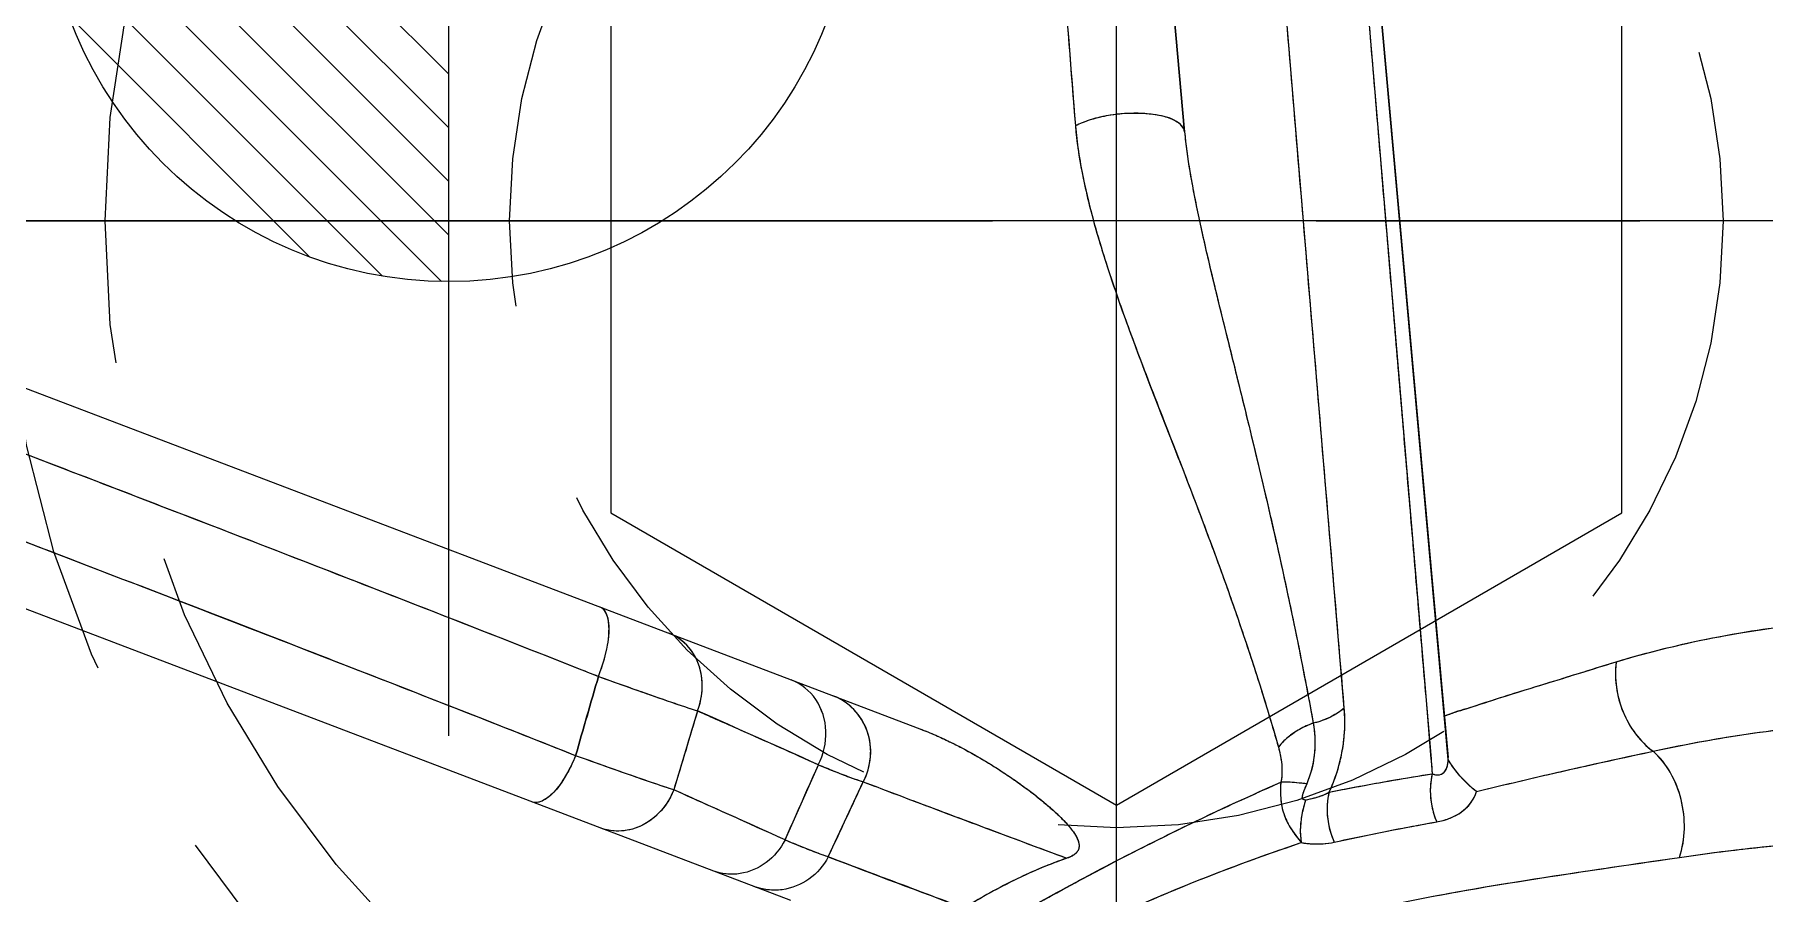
# Model space of a CAD drawing. Header units: millimetres. Extents: x 29875 to 31218, y -21313 to -20364.
# Drawn here: x 30574.47 to 30583.02, y -20647.56 to -20643.32 of the extents above; entities that cross this region are included whole.
import ezdxf

# ---------------------------------------------------------------- set-up
doc = ezdxf.new("R2010")
doc.units = ezdxf.units.MM
doc.header["$LTSCALE"] = 8
for name, pattern in [('CENTER', [2, 1.25, -0.25, 0.25, -0.25]), ('CENTER2', [1.125, 0.75, -0.125, 0.125, -0.125]), ('HIDDEN', [0.375, 0.25, -0.125])]:
    doc.linetypes.add(name, pattern=pattern)
for name, color, linetype in [('Cav-cor', 30, 'Continuous'), ('CL', 1, 'Continuous'), ('PIN', 5, 'Continuous'), ('PRODUCT', 1, 'Continuous'), ('SCREW', 52, 'HIDDEN')]:
    doc.layers.add(name, color=color, linetype=linetype)

# ---------------------------------------------------------------- blocks, each defined once
blk = doc.blocks.new('20100512.182342')
at = {"linetype": 'HIDDEN'}
blk.add_circle((0, 0), 5.5, dxfattribs=at)
at = {"layer": 'SCREW', "linetype": 'CENTER', "ltscale": 5}
for p, q in [((0, -7.0423), (0, 7.0423)), ((-7, 0), (7, 0))]:
    blk.add_line(p, q, dxfattribs=at)
at = {"layer": 'SCREW', "linetype": 'Continuous'}
blk.add_lwpolyline([(-1.4434, 2.5), (-2.8868, 0), (-1.4434, -2.5), (1.4434, -2.5), (2.8868, 0), (1.4434, 2.5)], close=True, dxfattribs=at)
at = {"layer": 'SCREW'}
for radius in [5, 3]:
    blk.add_circle((0, 0), radius, dxfattribs=at)

msp = doc.modelspace()

# ---------------------------------------------------------------- hatches: boundary and pattern name
at = {"layer": 'PIN', "linetype": 'Continuous'}
h = msp.add_hatch(dxfattribs=at)
h.set_pattern_fill('ANSI31', color=141, scale=1.5, angle=90, style=0)
h.set_pattern_definition([(135, (63877.03219, -41308.11703), (-0.1325825215, -0.1325825215), [])])
h.paths.add_polyline_path([(30576.5198, -20642.5387), (30574.5198, -20642.5387, 0.414214), (30576.5198, -20644.5387)])
h.paths.add_polyline_path([(30576.5198, -20640.5387), (30576.5198, -20642.5387), (30578.5198, -20642.5387, 0.414214)])

# ---------------------------------------------------------------- linework, layer by layer
at = {"layer": 'Cav-cor', "color": 241}
for p, q in [((30579.7515, -20639.2933), (30580.1571, -20643.7982)), ((30581.4605, -20646.9006), (30580.8999, -20640.674)), ((30580.9554, -20641.9069), (30581.3493, -20646.5882)), ((30580.9468, -20646.6461), (30580.6113, -20642.6424)), ((30570.1765, -20643.4476), (30578.8484, -20646.749)), ((30578.2109, -20647.5977), (30571.1757, -20644.9194)), ((30577.1517, -20646.4473), (30577.2591, -20646.4898)), ((30581.3493, -20646.5882), (30581.3754, -20646.897)), ((30577.7493, -20646.6605), (30577.6313, -20647.0504)), ((30581.3754, -20646.897), (30581.3763, -20646.9071)), ((30581.3763, -20646.9071), (30581.3817, -20646.9711)), ((30578.1819, -20647.2982), (30578.3468, -20646.9264)), ((30578.3953, -20647.3819), (30578.5686, -20647.011))]:
    msp.add_line(p, q, dxfattribs=at)
for centre, radius, start, end in [((31273.8621, -20588.2121), 696.4639, 184.2048427, 184.5753732), ((30767.123, -20701.4181), 197.6497, 163.864661, 163.982865), ((30580.1321, -20646.7138), 0.8175, 334.78498, 4.7521), ((30581.7941, -20647.5751), 0.9564, 104.79333, 111.64963), ((30525.0321, -20765.931), 130.4015, 65.867384, 66.154736), ((30537.6401, -20736.6343), 98.1049, 65.590876, 65.943473), ((30643.3546, -20475.8191), 183.0407, 249.271318, 249.607792), ((30647.2139, -20465.4899), 194.4755, 249.275929, 249.487334)]:
    msp.add_arc(centre, radius, start, end, dxfattribs=at)
for points, knots in [([(30563.5019, -20651.7936), (30563.7693, -20650.7819), (30564.3811, -20648.7778), (30565.4167, -20646.3663), (30566.4628, -20644.551), (30567.3703, -20643.2669), (30568.2389, -20642.2842), (30569.0016, -20641.5664), (30569.8063, -20640.896), (30570.8786, -20640.1419), (30572.2397, -20639.356), (30573.6532, -20638.669), (30575.5872, -20637.8674), (30577.6051, -20637.2698), (30579.6797, -20636.9672), (30580.7288, -20636.9344), (30581.2522, -20636.9448)], [0, 0, 0, 0, 0.124982, 0.249924, 0.312427, 0.374929, 0.437425, 0.468684, 0.499945, 0.56245, 0.624963, 0.687484, 0.750007, 0.874949, 0.937473, 1, 1, 1, 1]), ([(30580.1993, -20637.8841), (30579.7187, -20637.9104), (30578.7599, -20638.0163), (30576.8764, -20638.4207), (30575.0531, -20639.0582), (30573.3007, -20639.8534), (30571.6013, -20640.7528), (30570.0026, -20641.8467), (30568.6301, -20643.1987), (30567.7244, -20644.3249), (30566.9364, -20645.5356), (30566.0289, -20647.2331), (30565.1237, -20649.4667), (30564.5743, -20651.3116), (30564.3325, -20652.2423)], [0, 0, 0, 0, 0.062562, 0.125113, 0.250111, 0.312641, 0.375164, 0.50003, 0.562525, 0.625022, 0.687525, 0.750031, 0.874998, 1, 1, 1, 1]), ([(30588.5111, -20645.5666), (30587.8142, -20644.8545), (30586.5707, -20643.6192), (30584.9306, -20641.8776), (30583.5295, -20640.3903), (30582.6496, -20639.4509), (30582.2082, -20638.9768)], [0, 0, 0, 0, 0.327786, 0.576559, 0.786925, 1, 1, 1, 1]), ([(30582.1087, -20639.4419), (30582.3808, -20639.7347), (30583.0688, -20640.4709), (30584.3472, -20641.8237), (30586.0886, -20643.6853), (30587.3931, -20645.123), (30588.1147, -20645.9365)], [0, 0, 0, 0, 0.135545, 0.341705, 0.631227, 1, 1, 1, 1]), ([(30587.9462, -20646.3591), (30587.6296, -20646.0011), (30586.9968, -20645.2916), (30585.8138, -20643.993), (30584.237, -20642.2987), (30582.9696, -20640.9625), (30582.2629, -20640.2053)], [0, 0, 0, 0, 0.171166, 0.340448, 0.629091, 1, 1, 1, 1]), ([(30570.0904, -20643.7342), (30571.2839, -20644.1893), (30573.0668, -20644.8687), (30575.4213, -20645.7713), (30576.581, -20646.222), (30577.1517, -20646.4473)], [0, 0, 0, 0, 0.50656, 0.756679, 1, 1, 1, 1]), ([(30580.1571, -20643.7982), (30580.1545, -20643.7699), (30580.1015, -20643.7342), (30580.0287, -20643.7154), (30579.948, -20643.7058), (30579.8601, -20643.707), (30579.7712, -20643.7178), (30579.6894, -20643.7378), (30579.6394, -20643.7576), (30579.6176, -20643.7693)], [0, 0, 0, 0, 0.147648, 0.265339, 0.407258, 0.563496, 0.722282, 0.871644, 1, 1, 1, 1]), ([(30579.6176, -20643.7693), (30579.6301, -20643.9239), (30579.6932, -20644.2173), (30579.8681, -20644.7545), (30580.1143, -20645.3746), (30580.3926, -20646.1038), (30580.551, -20646.5927), (30580.621, -20646.8398)], [0, 0, 0, 0, 0.143779, 0.276289, 0.52396, 0.761889, 1, 1, 1, 1]), ([(30580.1571, -20643.7982), (30580.1688, -20643.9286), (30580.2152, -20644.1796), (30580.3004, -20644.5456), (30580.3889, -20644.9009), (30580.5065, -20645.3746), (30580.6485, -20645.9798), (30580.7476, -20646.4704), (30580.7936, -20646.721)], [0, 0, 0, 0, 0.13128, 0.255229, 0.37688, 0.49828, 0.744611, 1, 1, 1, 1]), ([(30577.1462, -20646.8816), (30576.1934, -20646.5041), (30574.2489, -20645.7556), (30572.3022, -20645.0132), (30571.313, -20644.6361)], [0, 0, 0, 0, 0.491889, 1, 1, 1, 1]), ([(30577.2591, -20646.4898), (30577.2744, -20646.452), (30577.2979, -20646.3786), (30577.3128, -20646.2878), (30577.3108, -20646.2245), (30577.3026, -20646.182), (30577.2844, -20646.1535), (30577.2684, -20646.1475)], [0, 0, 0, 0, 0.337758, 0.636148, 0.758087, 0.858335, 1, 1, 1, 1]), ([(30582.2915, -20646.418), (30582.625, -20646.317), (30583.3427, -20646.1842), (30584.2764, -20646.1909), (30585.0819, -20646.244), (30585.7565, -20646.3005), (30586.486, -20646.3672), (30586.991, -20646.4231), (30587.2514, -20646.4622)], [0, 0, 0, 0, 0.209465, 0.434895, 0.559598, 0.694787, 0.841719, 1, 1, 1, 1]), ([(30577.7493, -20646.6605), (30577.7637, -20646.6234), (30577.7795, -20646.5447), (30577.7617, -20646.4283), (30577.7026, -20646.331), (30577.6405, -20646.2891), (30577.6075, -20646.2765)], [0, 0, 0, 0, 0.264334, 0.521002, 0.76528, 1, 1, 1, 1]), ([(30581.5499, -20646.6504), (30581.6712, -20646.6084), (30581.9192, -20646.5332), (30582.1663, -20646.4557), (30582.2915, -20646.418)], [0, 0, 0, 0, 0.495606, 1, 1, 1, 1]), ([(30582.2913, -20646.4182), (30582.2808, -20646.5009), (30582.3052, -20646.6716), (30582.4078, -20646.8116), (30582.4732, -20646.8599)], [0, 0, 0, 0, 0.506246, 1, 1, 1, 1]), ([(30577.2591, -20646.4898), (30577.3086, -20646.5076), (30577.4715, -20646.5659), (30577.6347, -20646.6233), (30577.7492, -20646.6607)], [0, 0, 0, 0, 0.303912, 1, 1, 1, 1]), ([(30578.3836, -20646.76), (30578.3816, -20646.7055), (30578.3493, -20646.5973), (30578.2606, -20646.5252), (30578.2121, -20646.5067)], [0, 0, 0, 0, 0.512461, 1, 1, 1, 1]), ([(30578.5686, -20647.011), (30578.5886, -20646.9731), (30578.613, -20646.8883), (30578.5968, -20646.7583), (30578.5288, -20646.6478), (30578.4569, -20646.5999), (30578.4183, -20646.5852)], [0, 0, 0, 0, 0.254098, 0.506589, 0.755088, 1, 1, 1, 1]), ([(30580.9468, -20646.6461), (30580.9367, -20646.6549), (30580.8908, -20646.6891), (30580.8362, -20646.7108), (30580.7936, -20646.721)], [0, 0, 0, 0, 0.233498, 1, 1, 1, 1]), ([(30580.7936, -20646.721), (30580.7759, -20646.7272), (30580.7113, -20646.7546), (30580.6524, -20646.7988), (30580.621, -20646.8398)], [0, 0, 0, 0, 0.265859, 1, 1, 1, 1]), ([(30580.7936, -20646.721), (30580.801, -20646.7669), (30580.8069, -20646.8694), (30580.7823, -20646.9701), (30580.7612, -20647.021)], [0, 0, 0, 0, 0.457862, 1, 1, 1, 1]), ([(30582.4732, -20646.8599), (30582.8215, -20646.783), (30583.5533, -20646.6856), (30584.704, -20646.6913), (30585.7189, -20646.7552), (30586.5937, -20646.8112), (30587.0551, -20646.8406), (30587.2921, -20646.8598)], [0, 0, 0, 0, 0.221355, 0.455947, 0.713087, 0.852437, 1, 1, 1, 1]), ([(30578.8483, -20646.7489), (30578.8896, -20646.7646), (30578.9707, -20646.7993), (30579.088, -20646.859), (30579.201, -20646.9249), (30579.2919, -20646.9844), (30579.3627, -20647.0347), (30579.4147, -20647.0739), (30579.4657, -20647.1149), (30579.5155, -20647.1582), (30579.5639, -20647.2049), (30579.6022, -20647.2491), (30579.6292, -20647.2922), (30579.6406, -20647.331), (30579.6254, -20647.3607), (30579.6032, -20647.3774), (30579.5861, -20647.3848), (30579.575, -20647.3885)], [0, 0, 0, 0, 0.121741, 0.242423, 0.362343, 0.481808, 0.541502, 0.60127, 0.661243, 0.721647, 0.782971, 0.846676, 0.881307, 0.924384, 0.949093, 0.967859, 1, 1, 1, 1]), ([(30577.1462, -20646.8816), (30577.1322, -20646.9164), (30577.1012, -20646.9796), (30577.053, -20647.0484), (30577.0112, -20647.0878), (30576.9775, -20647.1103), (30576.9468, -20647.1164), (30576.9315, -20647.1106)], [0, 0, 0, 0, 0.338158, 0.63168, 0.751771, 0.851818, 1, 1, 1, 1]), ([(30577.6313, -20647.0507), (30577.6013, -20647.041), (30577.439, -20646.9865), (30577.2777, -20646.929), (30577.1463, -20646.8816)], [0, 0, 0, 0, 0.183904, 1, 1, 1, 1]), ([(30580.621, -20646.8398), (30580.6246, -20646.8523), (30580.6382, -20646.9087), (30580.6421, -20646.9689), (30580.6331, -20647.0131)], [0, 0, 0, 0, 0.223609, 1, 1, 1, 1]), ([(30581.3817, -20646.9711), (30581.3917, -20646.975), (30581.4129, -20646.9807), (30581.4449, -20646.965), (30581.4596, -20646.9303), (30581.4608, -20646.9043), (30581.4596, -20646.8905)], [0, 0, 0, 0, 0.230489, 0.445983, 0.701704, 1, 1, 1, 1]), ([(30581.6005, -20647.0595), (30581.5865, -20647.0483), (30581.5332, -20647.0017), (30581.487, -20646.9463), (30581.4605, -20646.9006)], [0, 0, 0, 0, 0.254177, 1, 1, 1, 1]), ([(30581.6005, -20647.0595), (30581.6717, -20647.0416), (30581.9616, -20646.9709), (30582.2532, -20646.9074), (30582.4732, -20646.8596)], [0, 0, 0, 0, 0.245719, 1, 1, 1, 1]), ([(30582.6042, -20647.3844), (30582.6343, -20647.2936), (30582.6374, -20647.0962), (30582.5426, -20646.9199), (30582.4732, -20646.8599)], [0, 0, 0, 0, 0.510532, 1, 1, 1, 1]), ([(30578.3463, -20646.9261), (30578.3676, -20646.935), (30578.441, -20646.9652), (30578.5152, -20646.9936), (30578.5686, -20647.011)], [0, 0, 0, 0, 0.291396, 1, 1, 1, 1]), ([(30580.8717, -20647.0621), (30580.9138, -20647.0536), (30581.0833, -20647.0204), (30581.2536, -20646.9913), (30581.3817, -20646.9711)], [0, 0, 0, 0, 0.248677, 1, 1, 1, 1]), ([(30581.3817, -20646.9711), (30581.3771, -20646.9904), (30581.3652, -20647.0701), (30581.3795, -20647.1533), (30581.4036, -20647.2089)], [0, 0, 0, 0, 0.246854, 1, 1, 1, 1]), ([(30576.4183, -20649.6893), (30576.6163, -20649.5361), (30576.9962, -20649.2395), (30577.7182, -20648.6984), (30578.5768, -20648.1044), (30579.6002, -20647.5014), (30580.2892, -20647.1631), (30580.6331, -20647.0131)], [0, 0, 0, 0, 0.15001, 0.288814, 0.540619, 0.775201, 1, 1, 1, 1]), ([(30577.6312, -20647.0507), (30577.617, -20647.0876), (30577.5759, -20647.156), (30577.4844, -20647.2296), (30577.375, -20647.2615), (30577.3006, -20647.2511), (30577.2673, -20647.2385)], [0, 0, 0, 0, 0.262597, 0.518394, 0.76336, 1, 1, 1, 1]), ([(30580.6331, -20647.0131), (30580.6283, -20647.0664), (30580.6333, -20647.1502), (30580.683, -20647.2474), (30580.7172, -20647.2899), (30580.7343, -20647.3114)], [0, 0, 0, 0, 0.495435, 0.74613, 1, 1, 1, 1]), ([(30580.7612, -20647.021), (30580.7486, -20647.0194), (30580.706, -20647.0146), (30580.6631, -20647.0115), (30580.633, -20647.0131)], [0, 0, 0, 0, 0.297392, 1, 1, 1, 1]), ([(30580.7612, -20647.021), (30580.7582, -20647.0283), (30580.7514, -20647.0431), (30580.7435, -20647.0631), (30580.7388, -20647.0791), (30580.7365, -20647.0922), (30580.7462, -20647.0998), (30580.7532, -20647.0995), (30580.7568, -20647.0992)], [0, 0, 0, 0, 0.248454, 0.514024, 0.663175, 0.78735, 0.886338, 1, 1, 1, 1]), ([(30580.7568, -20647.0992), (30580.7775, -20647.096), (30580.8169, -20647.0869), (30580.8549, -20647.072), (30580.8718, -20647.0621)], [0, 0, 0, 0, 0.516943, 1, 1, 1, 1]), ([(30580.8717, -20647.0621), (30580.8668, -20647.0821), (30580.8541, -20647.165), (30580.8708, -20647.252), (30580.8975, -20647.3091)], [0, 0, 0, 0, 0.245795, 1, 1, 1, 1]), ([(30581.4036, -20647.2089), (30581.4473, -20647.2012), (30581.5307, -20647.1717), (30581.5891, -20647.0992), (30581.6006, -20647.0595)], [0, 0, 0, 0, 0.518186, 1, 1, 1, 1]), ([(30580.7568, -20647.0992), (30580.7505, -20647.1172), (30580.7306, -20647.1858), (30580.7251, -20647.2598), (30580.7343, -20647.3114)], [0, 0, 0, 0, 0.266584, 1, 1, 1, 1]), ([(30580.8975, -20647.3091), (30580.9393, -20647.2998), (30581.1073, -20647.2634), (30581.2764, -20647.2312), (30581.4036, -20647.2089)], [0, 0, 0, 0, 0.248745, 1, 1, 1, 1]), ([(30576.6373, -20649.9633), (30576.9734, -20649.6447), (30577.6195, -20649.0499), (30578.6356, -20648.2906), (30579.6666, -20647.7136), (30580.3782, -20647.4308), (30580.7343, -20647.3114)], [0, 0, 0, 0, 0.282195, 0.534688, 0.771138, 1, 1, 1, 1]), ([(30578.1819, -20647.2982), (30578.1598, -20647.3413), (30578.0969, -20647.4176), (30578.0056, -20647.4574), (30577.9595, -20647.4645)], [0, 0, 0, 0, 0.508822, 1, 1, 1, 1]), ([(30578.3953, -20647.3819), (30578.3794, -20647.3764), (30578.3072, -20647.3507), (30578.2364, -20647.3215), (30578.1814, -20647.298)], [0, 0, 0, 0, 0.219866, 1, 1, 1, 1]), ([(30580.7341, -20647.3114), (30580.7486, -20647.3137), (30580.8028, -20647.3205), (30580.8584, -20647.3179), (30580.8975, -20647.3091)], [0, 0, 0, 0, 0.267461, 1, 1, 1, 1]), ([(30582.6042, -20647.3844), (30582.9737, -20647.329), (30583.7366, -20647.265), (30584.7025, -20647.2796), (30585.4988, -20647.3226), (30586.115, -20647.3659), (30586.7457, -20647.4111), (30587.1718, -20647.4322), (30587.3879, -20647.4397)], [0, 0, 0, 0, 0.233845, 0.477961, 0.604194, 0.732998, 0.864612, 1, 1, 1, 1]), ([(30576.9667, -20650.4096), (30577.1515, -20650.1562), (30577.5253, -20649.6726), (30578.1498, -20649.0376), (30578.8183, -20648.5248), (30579.7464, -20648.004), (30581.0215, -20647.6052), (30582.0699, -20647.463), (30582.6042, -20647.3844)], [0, 0, 0, 0, 0.141893, 0.276008, 0.401641, 0.521699, 0.755733, 1, 1, 1, 1]), ([(30578.3953, -20647.3819), (30578.3727, -20647.4247), (30578.3075, -20647.5003), (30578.2144, -20647.5376), (30578.1673, -20647.5439)], [0, 0, 0, 0, 0.504308, 1, 1, 1, 1]), ([(30579.575, -20647.3885), (30579.5324, -20647.403), (30579.3563, -20647.4704), (30579.1893, -20647.5599), (30579.0669, -20647.6345)], [0, 0, 0, 0, 0.239033, 1, 1, 1, 1]), ([(30577.9595, -20647.4645), (30577.948, -20647.4662), (30577.9027, -20647.4703), (30577.8562, -20647.4627), (30577.8245, -20647.4506)], [0, 0, 0, 0, 0.253831, 1, 1, 1, 1]), ([(30578.1673, -20647.5439), (30578.1555, -20647.5454), (30578.1085, -20647.5487), (30578.0606, -20647.5405), (30578.0277, -20647.5279)], [0, 0, 0, 0, 0.252598, 1, 1, 1, 1])]:
    msp.add_open_spline(points, degree=3, knots=knots, dxfattribs=at)
msp.add_open_spline([(30578.3463, -20646.9261), (30578.3723, -20646.8757), (30578.3856, -20646.8167), (30578.3836, -20646.76)], degree=3, dxfattribs=at)
at = {"layer": 'CL', "color": 6, "linetype": 'CENTER', "ltscale": 0.8}
msp.add_line((30558.4081, -20644.2387), (30605.6818, -20644.2387), dxfattribs=at)
at = {"layer": 'PIN', "color": 141, "linetype": 'CENTER2'}
msp.add_line((30576.5198, -20646.784), (30576.5198, -20638.2933), dxfattribs=at)
at = {"layer": 'PIN', "color": 141, "linetype": 'Continuous'}
msp.add_circle((30576.5198, -20642.5387), 2, dxfattribs=at)
at = {"layer": 'PRODUCT'}
for p, q in [((30580.1571, -20643.7982), (30579.7515, -20639.2933)), ((30580.8999, -20640.674), (30581.4596, -20646.8905)), ((30570.1765, -20643.4476), (30578.8484, -20646.749)), ((30578.2109, -20647.5977), (30571.1757, -20644.9194))]:
    msp.add_line(p, q, dxfattribs=at)
for points, start_tangent, end_tangent in [([(30562.9969, -20651.6853), (30568.3241, -20641.517), (30573.2826, -20638.3111), (30580.1646, -20636.4731), (30581.2475, -20636.4571)], (0.255582, 0.966787), (0.999803, -0.019852)), ([(30563.5019, -20651.7936), (30564.2076, -20649.4415), (30565.0018, -20647.3762), (30565.8752, -20645.5894), (30566.8104, -20644.0721), (30567.7902, -20642.8042), (30568.7683, -20641.7889), (30569.7625, -20640.9503), (30570.856, -20640.1842), (30572.0618, -20639.4727), (30573.3334, -20638.8327), (30574.5718, -20638.2942), (30575.6959, -20637.8752), (30576.7008, -20637.5609), (30577.6184, -20637.3264), (30578.4669, -20637.1565), (30579.2509, -20637.0419), (30579.974, -20636.974), (30580.6397, -20636.9448), (30581.2522, -20636.9448)], (0.255559, 0.966793), (0.999803, -0.019855)), ([(30579.2729, -20639.2785), (30579.3092, -20639.7687), (30579.3489, -20640.3018), (30579.3926, -20640.883), (30579.4407, -20641.5167), (30579.4939, -20642.207), (30579.5527, -20642.9571), (30579.6176, -20643.7693)], (0.073674, -0.997282), (0.080465, -0.996757)), ([(30580.9554, -20641.9069), (30580.9949, -20642.3791), (30581.0359, -20642.8689), (30581.0776, -20643.3669), (30581.1198, -20643.8693), (30581.1616, -20644.3655), (30581.2022, -20644.8472), (30581.2412, -20645.3107), (30581.2788, -20645.7553), (30581.3148, -20646.1815), (30581.3493, -20646.5882)], (0.083274, -0.996527), (0.084469, -0.996426)), ([(30580.9468, -20646.6461), (30580.8787, -20645.8364), (30580.8096, -20645.012), (30580.7403, -20644.1863), (30580.6736, -20643.3873), (30580.6113, -20642.6424)], (-0.083974, 0.996468), (-0.083177, 0.996535)), ([(30570.0904, -20643.7342), (30571.2898, -20644.1916), (30572.3847, -20644.6093), (30573.3848, -20644.9913), (30574.3029, -20645.3428), (30575.15, -20645.6682), (30575.9225, -20645.9668), (30576.6236, -20646.2398), (30577.1506, -20646.4469)], (0.93437, -0.356303), (0.93011, -0.367281)), ([(30580.1571, -20643.7982), (30580.1174, -20643.7476), (30580.0171, -20643.7149), (30579.879, -20643.7076), (30579.7349, -20643.7272), (30579.6176, -20643.7693)], (-0.089635, 0.995975), (-0.881003, -0.47311)), ([(30579.6176, -20643.7693), (30579.6322, -20643.8946), (30579.6554, -20644.0249), (30579.6862, -20644.1596), (30579.724, -20644.2992), (30579.7687, -20644.4454), (30579.82, -20644.5991), (30579.8776, -20644.7608), (30579.941, -20644.931), (30580.01, -20645.1109), (30580.0845, -20645.3028), (30580.1644, -20645.5087)], (0.080402, -0.996763), (0.360017, -0.932946)), ([(30580.1571, -20643.7982), (30580.1679, -20643.8934), (30580.1835, -20643.9961), (30580.2034, -20644.1057), (30580.2273, -20644.2229), (30580.2551, -20644.3489), (30580.2868, -20644.4849), (30580.3223, -20644.6318), (30580.3613, -20644.79), (30580.4038, -20644.961), (30580.4498, -20645.1471), (30580.4994, -20645.3505), (30580.5525, -20645.5738), (30580.609, -20645.8194), (30580.6682, -20646.0898), (30580.7299, -20646.3885), (30580.7936, -20646.721)], (0.08967, -0.995972), (0.18036, -0.983601)), ([(30577.1462, -20646.8816), (30576.6377, -20646.6812), (30576.0767, -20646.4621), (30575.4589, -20646.2227), (30574.7801, -20645.9612), (30574.0337, -20645.6749), (30573.2091, -20645.3595), (30572.3034, -20645.0138), (30571.313, -20644.6361)], (-0.929675, 0.36838), (-0.934388, 0.356258)), ([(30580.1644, -20645.5087), (30580.2493, -20645.731), (30580.3385, -20645.9721), (30580.431, -20646.2344), (30580.5256, -20646.5217), (30580.621, -20646.8398)], (0.360017, -0.932946), (0.272682, -0.962104)), ([(30577.2591, -20646.4898), (30577.304, -20646.3355), (30577.3074, -20646.2093), (30577.2684, -20646.1475)], (0.375228, 0.926933), (-0.93445, 0.356095)), ([(30582.2915, -20646.418), (30582.7695, -20646.2992), (30583.2086, -20646.2322), (30583.6145, -20646.2013), (30583.996, -20646.1944), (30584.3626, -20646.2029), (30584.7084, -20646.2203), (30585.0323, -20646.2422), (30585.3473, -20646.2667), (30585.6697, -20646.2938), (30586.0135, -20646.3243), (30586.3869, -20646.3597), (30586.7966, -20646.403), (30587.2514, -20646.4622)], (0.957058, 0.289896), (0.988901, -0.148579)), ([(30577.7493, -20646.6605), (30577.771, -20646.504), (30577.7191, -20646.3633), (30577.6075, -20646.2765)], (0.362224, 0.932091), (-0.93457, 0.35578)), ([(30577.1506, -20646.4469), (30577.2591, -20646.4898)], (0.93011, -0.367281), (0.92983, -0.367988)), ([(30581.5499, -20646.6504), (30581.9384, -20646.5267), (30582.2915, -20646.418)], (0.944855, 0.327488), (0.957507, 0.288411)), ([(30582.2913, -20646.4182), (30582.2999, -20646.5847), (30582.3642, -20646.7409), (30582.4732, -20646.8599)], (-0.126385, -0.991981), (0.804004, -0.594623)), ([(30577.1462, -20646.8816), (30577.2025, -20646.686), (30577.2591, -20646.4898)], (0.275916, 0.961182), (0.277899, 0.96061)), ([(30577.2591, -20646.4898), (30577.4541, -20646.5594), (30577.6203, -20646.6174), (30577.7492, -20646.6607)], (0.940701, -0.339237), (0.950697, -0.310122)), ([(30578.3463, -20646.9261), (30578.3836, -20646.76), (30578.3337, -20646.6041), (30578.2121, -20646.5067)], (0.459213, 0.888326), (-0.934131, 0.35693)), ([(30578.5686, -20647.011), (30578.6047, -20646.8443), (30578.5488, -20646.6859), (30578.4183, -20646.5852)], (0.466278, 0.884638), (-0.934561, 0.355803)), ([(30580.9468, -20646.6461), (30580.878, -20646.691), (30580.7936, -20646.721)], (-0.755378, -0.655289), (-0.972525, -0.2328)), ([(30580.8717, -20647.0621), (30580.9045, -20646.9817), (30580.9284, -20646.8989), (30580.9435, -20646.8141), (30580.9495, -20646.7292), (30580.9468, -20646.6461)], (0.42486, 0.905259), (-0.083954, 0.99647)), ([(30581.3493, -20646.5882), (30581.3755, -20646.8977)], (0.084469, -0.996426), (0.084381, -0.996434)), ([(30581.4412, -20646.6862), (30581.4952, -20646.6666), (30581.5499, -20646.6504)], (0.929556, 0.368682), (0.967017, 0.254713)), ([(30577.7493, -20646.6605), (30577.6904, -20646.8553), (30577.6313, -20647.0504)], (-0.288683, -0.957425), (-0.290333, -0.956926)), ([(30577.7493, -20646.6605), (30577.9559, -20646.752)], (0.9146, -0.40436), (0.913994, -0.405727)), ([(30580.7936, -20646.721), (30580.7257, -20646.7516), (30580.667, -20646.7921), (30580.621, -20646.8398)], (-0.943061, -0.332621), (-0.607333, -0.794448)), ([(30580.7936, -20646.721), (30580.8013, -20646.8032), (30580.7949, -20646.9034), (30580.7612, -20647.021)], (0.159558, -0.987189), (-0.382773, -0.923842)), ([(30582.4732, -20646.8599), (30582.9749, -20646.7694), (30583.4319, -20646.7195), (30583.8503, -20646.6973), (30584.2387, -20646.693), (30584.6067, -20646.6997), (30584.9484, -20646.7127), (30585.2631, -20646.7286), (30585.564, -20646.7461), (30585.8666, -20646.7648), (30586.1837, -20646.7849), (30586.5226, -20646.8066), (30586.8897, -20646.8306), (30587.2921, -20646.8598)], (0.976437, 0.215801), (0.996728, -0.080823)), ([(30577.9559, -20646.752), (30578.1563, -20646.8412), (30578.3468, -20646.9264)], (0.913994, -0.405727), (0.912516, -0.409042)), ([(30578.8483, -20646.7489), (30578.9266, -20646.781), (30578.9951, -20646.8125), (30579.0553, -20646.8429), (30579.1085, -20646.8718), (30579.1558, -20646.8989), (30579.1982, -20646.9244), (30579.2366, -20646.9486), (30579.2719, -20646.9717), (30579.3049, -20646.994), (30579.3364, -20647.0161), (30579.3668, -20647.0381), (30579.3959, -20647.0599), (30579.4237, -20647.0813), (30579.4498, -20647.1023), (30579.4742, -20647.1226), (30579.4968, -20647.1421), (30579.5173, -20647.1606), (30579.5358, -20647.178), (30579.5525, -20647.1946), (30579.5677, -20647.2104), (30579.5814, -20647.2256), (30579.5938, -20647.2405), (30579.605, -20647.2552), (30579.6149, -20647.2699), (30579.6235, -20647.2848), (30579.6305, -20647.3006), (30579.6349, -20647.3177), (30579.6349, -20647.3363), (30579.6279, -20647.3541), (30579.6167, -20647.3667), (30579.604, -20647.3757), (30579.59, -20647.3828), (30579.575, -20647.3885)], (0.934567, -0.355787), (-0.946721, -0.322054)), ([(30577.1462, -20646.8816), (30577.0774, -20647.012), (30576.9993, -20647.0953), (30576.9315, -20647.1106)], (-0.374317, -0.927301), (-0.934564, 0.355796)), ([(30577.6313, -20647.0507), (30577.5063, -20647.0088), (30577.3417, -20646.9514), (30577.1463, -20646.8816)], (-0.95093, 0.309405), (-0.940715, 0.339197)), ([(30580.621, -20646.8398), (30580.6337, -20646.8975), (30580.6386, -20646.9566), (30580.6331, -20647.0131)], (0.2731, -0.961986), (-0.200301, -0.979734)), ([(30581.3755, -20646.8977), (30581.3764, -20646.9077)], (0.084381, -0.996434), (0.084381, -0.996434)), ([(30581.3764, -20646.9077), (30581.3817, -20646.9711)], (0.084381, -0.996434), (0.084387, -0.996433)), ([(30581.3817, -20646.9711), (30581.4181, -20646.976), (30581.4439, -20646.9597), (30581.4576, -20646.9285), (30581.4596, -20646.8905)], (0.93212, -0.36215), (-0.089728, 0.995966)), ([(30581.6005, -20647.0595), (30581.52, -20646.9826), (30581.4605, -20646.9006)], (-0.779657, 0.626207), (-0.50131, 0.865268)), ([(30581.9231, -20646.9818), (30582.0283, -20646.9577), (30582.4732, -20646.8596)], (0.974189, 0.225736), (0.977212, 0.212264)), ([(30582.6281, -20647.2442), (30582.6119, -20647.0975), (30582.5579, -20646.9636), (30582.4732, -20646.8599)], (0.027094, 0.999633), (-0.756695, 0.653768)), ([(30578.1819, -20647.2982), (30578.2642, -20647.1124), (30578.3468, -20646.9264)], (0.40506, 0.91429), (0.405787, 0.913968)), ([(30578.3463, -20646.9261), (30578.3843, -20646.9418), (30578.4237, -20646.9577), (30578.463, -20646.9731), (30578.5008, -20646.9874), (30578.5363, -20647.0001), (30578.5686, -20647.011)], (0.922456, -0.386102), (0.950491, -0.310752)), ([(30580.8717, -20647.0621), (30581.1358, -20647.0121), (30581.3817, -20646.9711)], (0.979991, 0.199041), (0.987814, 0.155638)), ([(30581.3817, -20646.9711), (30581.372, -20647.0502)], (-0.232818, -0.97252), (-0.014385, -0.999897)), ([(30581.6005, -20647.0595), (30581.9231, -20646.9818)], (0.969744, 0.244125), (0.974189, 0.225736)), ([(30577.6312, -20647.0507), (30577.5424, -20647.1801), (30577.4093, -20647.2488), (30577.2673, -20647.2385)], (-0.358723, -0.933444), (-0.934622, 0.355643)), ([(30577.8229, -20647.1362), (30577.6313, -20647.0504)], (-0.912292, 0.40954), (-0.912985, 0.407993)), ([(30578.3953, -20647.3819), (30578.4822, -20647.1959), (30578.5686, -20647.011)], (0.423383, 0.905951), (0.423407, 0.905939)), ([(30578.5686, -20647.011), (30578.8354, -20647.1118), (30579.1664, -20647.2361), (30579.5751, -20647.3885)], (0.935275, -0.353922), (0.937269, -0.348608)), ([(30578.8633, -20647.9427), (30579.162, -20647.764), (30579.4861, -20647.5802), (30579.8348, -20647.3939), (30580.2165, -20647.2037), (30580.6331, -20647.0131)], (0.852901, 0.522072), (0.916649, 0.399694)), ([(30580.6331, -20647.0131), (30580.6353, -20647.1168), (30580.6673, -20647.2154), (30580.7343, -20647.3114)], (-0.089367, -0.995999), (0.623518, -0.781809)), ([(30580.7612, -20647.021), (30580.7113, -20647.0156), (30580.668, -20647.0129), (30580.633, -20647.0131)], (-0.991997, 0.126262), (-0.998643, -0.052069)), ([(30580.7612, -20647.021), (30580.7422, -20647.0679), (30580.7401, -20647.0947), (30580.7568, -20647.0992)], (-0.388784, -0.921329), (0.995005, 0.099823)), ([(30580.7568, -20647.0992), (30580.798, -20647.0906), (30580.8359, -20647.079), (30580.8718, -20647.0621)], (0.988646, 0.150264), (0.861393, 0.507939)), ([(30580.8717, -20647.0621), (30580.8615, -20647.1441), (30580.8703, -20647.2286), (30580.8975, -20647.3091)], (-0.241762, -0.970336), (0.423892, -0.905713)), ([(30581.372, -20647.0502), (30581.3795, -20647.1313), (30581.4036, -20647.2089)], (-0.014385, -0.999897), (0.397515, -0.917596)), ([(30581.4036, -20647.2089), (30581.4641, -20647.1925), (30581.5158, -20647.1668), (30581.5559, -20647.1338), (30581.5841, -20647.0972), (30581.6006, -20647.0595)], (0.984926, 0.172976), (0.278787, 0.960353)), ([(30578.0071, -20647.2191), (30577.8229, -20647.1362)], (-0.911473, 0.411359), (-0.912292, 0.40954)), ([(30580.7568, -20647.0992), (30580.7371, -20647.1726), (30580.7294, -20647.2448), (30580.7343, -20647.3114)], (-0.331113, -0.943591), (0.176207, -0.984353)), ([(30578.1819, -20647.2982), (30578.0071, -20647.2191)], (-0.910583, 0.413326), (-0.911473, 0.411359)), ([(30580.8975, -20647.3091), (30581.1592, -20647.2542), (30581.4036, -20647.2089)], (0.975858, 0.218406), (0.9849, 0.173123)), ([(30582.6042, -20647.3844), (30582.6281, -20647.2442)], (0.313963, 0.949435), (0.027094, 0.999633)), ([(30578.1819, -20647.2982), (30578.0884, -20647.4095), (30577.9595, -20647.4645)], (-0.456269, -0.889842), (-0.988532, -0.151014)), ([(30578.3137, -20647.3521), (30578.2695, -20647.3347), (30578.2248, -20647.3163), (30578.1814, -20647.298)], (-0.933052, 0.359743), (-0.918943, 0.39439)), ([(30579.0427, -20648.0713), (30579.58, -20647.7836), (30580.7343, -20647.3114)], (0.864832, 0.502062), (0.948075, 0.318048)), ([(30580.7341, -20647.3114), (30580.7877, -20647.3174), (30580.8419, -20647.3171), (30580.8975, -20647.3091)], (0.987327, -0.1587), (0.975866, 0.218369)), ([(30582.6042, -20647.3844), (30583.1506, -20647.3195), (30583.706, -20647.285), (30584.2696, -20647.2771), (30584.7999, -20647.2889), (30585.2875, -20647.3117), (30585.7433, -20647.3401), (30586.1772, -20647.3704), (30586.5953, -20647.3992), (30586.9984, -20647.423), (30587.3879, -20647.4397)], (0.988948, 0.148266), (0.999389, -0.034938)), ([(30578.3953, -20647.3819), (30578.2998, -20647.4912), (30578.1673, -20647.5439), (30578.0277, -20647.5279)], (-0.466797, -0.884364), (-0.93456, 0.355805)), ([(30578.3953, -20647.3819), (30578.3559, -20647.368), (30578.3137, -20647.3521)], (-0.946488, 0.32274), (-0.933052, 0.359743)), ([(30579.0669, -20647.6346), (30578.6915, -20647.4936), (30578.3953, -20647.3819)], (-0.936645, 0.350279), (-0.935313, 0.353821)), ([(30579.575, -20647.3885), (30579.3291, -20647.4905), (30579.0669, -20647.6345)], (-0.946748, -0.321975), (-0.853668, -0.520818)), ([(30579.2234, -20648.3031), (30579.629, -20648.101), (30580.0838, -20647.918), (30580.5998, -20647.7558), (30581.1803, -20647.6168), (30581.839, -20647.4984), (30582.6042, -20647.3844)], (0.876527, 0.481352), (0.98934, 0.145622)), ([(30577.9595, -20647.4645), (30577.8245, -20647.4506)], (-0.988532, -0.151014), (-0.934223, 0.356689))]:
    msp.add_spline(points, degree=3, dxfattribs=dict(at, start_tangent=start_tangent, end_tangent=end_tangent))

# ---------------------------------------------------------------- block references
at = {"linetype": 'Continuous', "rotation": 90.00000000000001}
msp.add_blockref('20100512.182342', (30579.8198, -20644.2387), dxfattribs=at)

doc.saveas('drawing.dxf')
